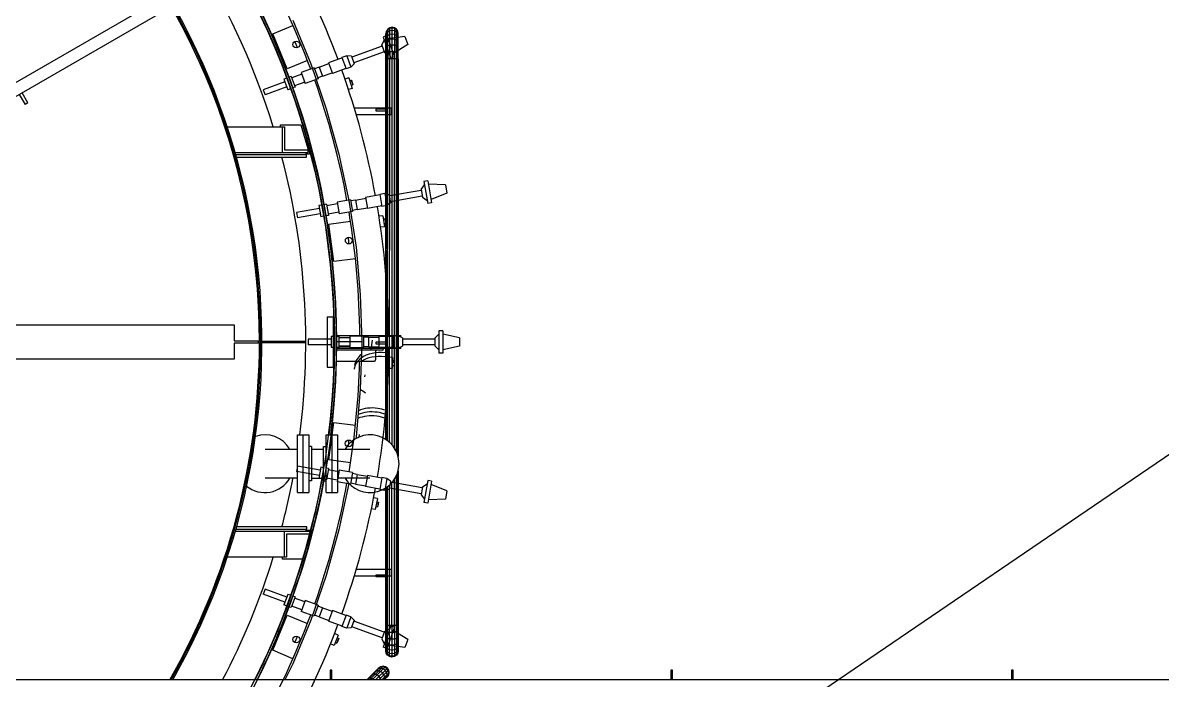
# Model space of a CAD drawing. Header units: metres. Extents: x 0 to 63075, y 0 to 44550.
# Drawn here: x 55632 to 56310, y 40170 to 40560 of the extents above; entities that cross this region are included whole.
import ezdxf

# ---------------------------------------------------------------- set-up
doc = ezdxf.new("R2010")
doc.units = ezdxf.units.M
doc.header["$LTSCALE"] = 75
for name, color, linetype in [('GSB', 7, 'Continuous'), ('ML6', 1, 'Continuous'), ('SDM', 7, 'Continuous'), ('SL1', 8, 'Continuous')]:
    doc.layers.add(name, color=color, linetype=linetype)
doc.styles.add('ROMANS', font='ROMANS.SHX')
doc.dimstyles.new('75___1-75', dxfattribs={"dimscale": 75, "dimtxt": 2.5, "dimasz": 2, "dimexe": 1.5, "dimexo": 1, "dimgap": 0.5, "dimtad": 1, "dimdec": 0, "dimzin": 12, "dimtxsty": 'ROMANS', "dimcen": 0, "dimclrd": 256, "dimclre": 256, "dimclrt": 3, "dimazin": 3, "dimtfac": 1, "dimtdec": 0, "dimtmove": 0, "dimatfit": 0, "dimfxl": 1, "dimlwd": -1, "dimlwe": -1, "dimarcsym": 0})

# ---------------------------------------------------------------- blocks, each defined once
blk = doc.blocks.new('A$C6bae614f')
at = {"layer": 'SL1'}
for p, q in [((385448.1, 45170), (383724.3, 44174.8)), ((385472.3, 45128.2), (383748.5, 44133)), ((385618, 44873.1), (385698.3, 44906.4)), ((385697.4, 44926.7), (385769, 44753.8)), ((386073.2, 44891.5), (386067.9, 44883.6)), ((386081.1, 44896.8), (386073.2, 44891.5)), ((386081.1, 44893.7), (386073.2, 44888.6)), ((386073.2, 44888.6), (386073.2, 44891.5)), ((386090.4, 44898.7), (386081.1, 44896.8)), ((386081.1, 44893.7), (386081.1, 44896.8)), ((386090.4, 44895.5), (386081.1, 44893.7)), ((386081.1, 44801.5), (386081.1, 44893.7)), ((386099.7, 44896.8), (386090.4, 44898.7)), ((386090.4, 44895.5), (386090.4, 44898.7)), ((386090.4, 44801.9), (386090.4, 44895.5)), ((386099.7, 44893.7), (386090.4, 44895.5)), ((386107.7, 44891.5), (386099.7, 44896.8)), ((386099.7, 44896.8), (386099.7, 44801.5)), ((386107.7, 44888.6), (386099.7, 44893.7)), ((386112.9, 44883.6), (386107.7, 44891.5)), ((386107.7, 44888.6), (386107.7, 44891.5)), ((385675.4, 44734.5), (385618, 44873.1)), ((386050.1, 44827.7), (386059.6, 44848.1)), ((386070, 44865.7), (386055.2, 44860.3)), ((386055.2, 44860.3), (386085.6, 44776.8)), ((386067.9, 44883.6), (386066, 44874.3)), ((386067.9, 44880.9), (386066, 44871.8)), ((386066, 44871.8), (386066, 44874.3)), ((386067.9, 44872.8), (386066, 44864.4)), ((386066, 44852.4), (386066, 44871.8)), ((386067.9, 44859.7), (386066, 44852.4)), ((386066, 44836.6), (386066, 44852.4)), ((386073.2, 44888.6), (386067.9, 44880.9)), ((386067.9, 44798.6), (386067.9, 44883.6)), ((386073.2, 44879.9), (386067.9, 44872.8)), ((386073.2, 44865.9), (386067.9, 44859.7)), ((386073.2, 44847.4), (386067.9, 44842.4)), ((386070, 44865.7), (386100.4, 44782.2)), ((386073.2, 44800.4), (386073.2, 44888.6)), ((386081.1, 44884.7), (386073.2, 44879.9)), ((386081.1, 44870.1), (386073.2, 44865.9)), ((386081.1, 44850.7), (386073.2, 44847.4)), ((386141.4, 44862.3), (386074.7, 44852.8)), ((386090.4, 44886.3), (386081.1, 44884.7)), ((386090.4, 44871.5), (386081.1, 44870.1)), ((386090.4, 44851.8), (386081.1, 44850.7)), ((386099.7, 44884.7), (386090.4, 44886.3)), ((386099.7, 44870.1), (386090.4, 44871.5)), ((386099.7, 44850.7), (386090.4, 44851.8)), ((386107.7, 44879.9), (386099.7, 44884.7)), ((386107.7, 44865.9), (386099.7, 44870.1)), ((386107.7, 44847.4), (386099.7, 44850.7)), ((386112.9, 44880.9), (386107.7, 44888.6)), ((386107.7, 44879.9), (386107.7, 44888.6)), ((386112.9, 44872.8), (386107.7, 44879.9)), ((386107.7, 44800.4), (386107.7, 44879.9)), ((386112.9, 44859.7), (386107.7, 44865.9)), ((386112.9, 44842.4), (386107.7, 44847.4)), ((386112.9, 44798.6), (386112.9, 44872.8)), ((386114.8, 44852.4), (386112.9, 44859.7)), ((386114.8, 44874.3), (386112.9, 44883.6)), ((386112.9, 44880.9), (386112.9, 44883.6)), ((386114.8, 44871.8), (386112.9, 44880.9)), ((386112.9, 44872.8), (386112.9, 44880.9)), ((386114.8, 44864.4), (386112.9, 44872.8)), ((386114.8, 44871.8), (386114.8, 44874.3)), ((386114.8, 44864.4), (386114.8, 44871.8)), ((386114.8, 44796.5), (386114.8, 44864.4)), ((386141.4, 44862.3), (386152.9, 44830.7)), ((386051.4, 44824), (385931, 44780.1)), ((386059.3, 44802.2), (385938.9, 44758.4)), ((386050.1, 44827.7), (386060.7, 44798.5)), ((386067.9, 44842.4), (386066, 44836.6)), ((386066, 44796.5), (386066, 44836.6)), ((386067.9, 44821.7), (386066, 44817.6)), ((386073.2, 44825.1), (386067.9, 44821.7)), ((386073.2, 44800.4), (386067.9, 44798.6)), ((386081.1, 44827.4), (386073.2, 44825.1)), ((386081.1, 44801.5), (386073.2, 44800.4)), ((386073.2, 44800.4), (386073.2, 44774.3)), ((386090.4, 44828.2), (386081.1, 44827.4)), ((386090.4, 44801.9), (386081.1, 44801.5)), ((386081.1, 44801.5), (386081.1, 44774.3)), ((386099.7, 44827.4), (386090.4, 44828.2)), ((386099.7, 44801.5), (386090.4, 44801.9)), ((386090.4, 44801.9), (386090.4, 44774.3)), ((386152.9, 44830.7), (386095.7, 44795.1)), ((386107.7, 44825.1), (386099.7, 44827.4)), ((386099.7, 44801.5), (386099.7, 44774.3)), ((386107.7, 44800.4), (386099.7, 44801.5)), ((386112.9, 44821.7), (386107.7, 44825.1)), ((386107.7, 44800.4), (386107.7, 44774.3)), ((386112.9, 44798.6), (386107.7, 44800.4)), ((386114.8, 44836.6), (386112.9, 44842.4)), ((386114.8, 44817.6), (386112.9, 44821.7)), ((385755.7, 44767.8), (385675.4, 44734.5)), ((385801.7, 44741), (385840.2, 44755.2)), ((385892.7, 44777.3), (385839.2, 44757.8)), ((385839.2, 44757.8), (385854.3, 44716.5)), ((385911.2, 44786), (385892.1, 44779.1)), ((385892.1, 44779.1), (385908.4, 44734.2)), ((385911.2, 44786), (385927.5, 44741.1)), ((385929.4, 44784.6), (385911.2, 44786)), ((385929.4, 44784.6), (385940.5, 44753.9)), ((386060.7, 44798.5), (386081.1, 44789)), ((386066, 44796.5), (386067.9, 44798.6)), ((386066, 44796.5), (386067.9, 44794.4)), ((386066, 44774.3), (386066, 44796.5)), ((386066, 43268.5), (386066, 44774.3)), ((386067.9, 44774.3), (386066, 44774.3)), ((386067.8, 43267.3), (386067.9, 44774.3)), ((386067.9, 44798.6), (386067.9, 44774.3)), ((386073.2, 44774.3), (386067.9, 44774.3)), ((386073.1, 43263.5), (386073.2, 44774.3)), ((386081.1, 44774.3), (386073.2, 44774.3)), ((386081, 43256.9), (386081.1, 44774.3)), ((386090.4, 44774.3), (386081.1, 44774.3)), ((386100.4, 44782.2), (386085.6, 44776.8)), ((386112.9, 44774.3), (386090.4, 44774.3)), ((386090.4, 43247.3), (386090.4, 44774.3)), ((386099.7, 43234.9), (386099.7, 44774.3)), ((386107.6, 43220.6), (386107.7, 44774.3)), ((386114.8, 44796.5), (386112.9, 44798.6)), ((386112.9, 44798.6), (386112.9, 44774.3)), ((386112.9, 43207), (386112.9, 44774.3)), ((386114.8, 44774.3), (386112.9, 44774.3)), ((386114.8, 44774.3), (386114.8, 44796.5)), ((386114.8, 44774.3), (386114.8, 43200.5)), ((385733.3, 44713.7), (385693.1, 44699.1)), ((385782, 44738.6), (385731, 44720)), ((385731, 44720), (385747, 44675.9)), ((385769, 44753.8), (385830.1, 44576.8)), ((385782, 44738.6), (385798.1, 44694.4)), ((385801.7, 44741), (385783.5, 44734.4)), ((385801.7, 44741), (385814.7, 44705.2)), ((385814.7, 44705.2), (385853.3, 44719.1)), ((385907.8, 44736), (385854.3, 44716.5)), ((385927.5, 44741.1), (385908.4, 44734.2)), ((385940.5, 44753.9), (385927.5, 44741.1)), ((385666.6, 44682.9), (385580.8, 44651.7)), ((385672.9, 44697.6), (385662.6, 44693.8)), ((385662.6, 44693.8), (385677.8, 44652)), ((385691.3, 44704.3), (385681.8, 44700.8)), ((385691.3, 44704.3), (385706.5, 44662.4)), ((385744.7, 44682.2), (385704.6, 44667.6)), ((385798.1, 44694.4), (385747, 44675.9)), ((385814.7, 44705.2), (385796.5, 44698.6)), ((385919.3, 44698.8), (385904.2, 44693.9)), ((385919.3, 44698.8), (385932.9, 44657.1)), ((385923.1, 44687.1), (385929.7, 44689.3)), ((385929.1, 44668.8), (385935.7, 44670.9)), ((385929.7, 44689.3), (385935.7, 44670.9)), ((385932.7, 44680.1), (385929.7, 44689.3)), ((385932.7, 44680.1), (385935.7, 44670.9)), ((384614.5, 44633), (384637.4, 44593.3)), ((384648.4, 44599.6), (384625.5, 44639.3)), ((385580.8, 44651.7), (385588, 44631.7)), ((385673.8, 44663), (385588, 44631.7)), ((385688.1, 44655.7), (385677.8, 44652)), ((385706.5, 44662.4), (385697, 44659)), ((385932.9, 44657.1), (385918.2, 44652.3)), ((384648.4, 44599.6), (384637.4, 44593.3)), ((385830.1, 44576.8), (385880.3, 44396.5)), ((386089, 44579.3), (385941.1, 44579.3)), ((386026.9, 44574.3), (386026.9, 44567.9)), ((386066, 44574.3), (386026.9, 44574.3)), ((386089, 44553.9), (386089, 44579.3)), ((385948.7, 44553.9), (386089, 44553.9)), ((386026.9, 44567.9), (386066, 44567.9)), ((385437.8, 44505.5), (385665, 44505.5)), ((385649.2, 44512.6), (385729.2, 44512.6)), ((385649.2, 44505.5), (385649.2, 44512.6)), ((385655.5, 44505.5), (385655.5, 44403.9)), ((385665, 44505.5), (385665, 44413.4)), ((385729.2, 44512.6), (385764.1, 44397.5)), ((385469.3, 44403.9), (385757.1, 44403.9)), ((385751.3, 44394.4), (385472.1, 44394.4)), ((385665, 44413.4), (385757.1, 44413.4)), ((385748.9, 44403.9), (385748.9, 44394.4)), ((385764.1, 44397.5), (385748.9, 44397.5)), ((385751.3, 44384.9), (385751.3, 44394.4)), ((385757.1, 44413.4), (385757.1, 44403.9)), ((385880.3, 44396.5), (385919.6, 44213.5)), ((385474.8, 44384.9), (385751.3, 44384.9)), ((386205.6, 44257.7), (386218.5, 44276.2)), ((386231.8, 44291.7), (386216.3, 44289)), ((386216.3, 44289), (386231.7, 44201.4)), ((386231.8, 44291.7), (386247.3, 44204.2)), ((386301.6, 44275.9), (386234.2, 44278.1)), ((386301.6, 44275.9), (386307.4, 44242.8)), ((385926.1, 44216.5), (385872.6, 44207.1)), ((385919.6, 44213.5), (385947.8, 44028.4)), ((385926.1, 44216.5), (385934.3, 44170.3)), ((385945.9, 44215.5), (385926.9, 44212.1)), ((385945.9, 44215.5), (385986.3, 44222.8)), ((385945.9, 44215.5), (385952.6, 44178)), ((386041.9, 44235.4), (385985.8, 44225.5)), ((385985.8, 44225.5), (385993.5, 44182.2)), ((386061.5, 44240.8), (386041.5, 44237.3)), ((386041.5, 44237.3), (386049.8, 44190.2)), ((386061.5, 44240.8), (386069.8, 44193.8)), ((386079.2, 44236.2), (386061.5, 44240.8)), ((386079.2, 44236.2), (386084.9, 44204.1)), ((386206.3, 44253.8), (386080.1, 44231.5)), ((386210.3, 44231), (386084.1, 44208.8)), ((386205.6, 44257.7), (386211, 44227.1)), ((386211, 44227.1), (386229.4, 44214.2)), ((386307.4, 44242.8), (386244.9, 44217.7)), ((385802.8, 44181.7), (385712.8, 44165.9)), ((385811.5, 44195.1), (385800.8, 44193.2)), ((385800.8, 44193.2), (385808.5, 44149.3)), ((385830.8, 44198.5), (385820.9, 44196.7)), ((385830.8, 44198.5), (385838.5, 44154.6)), ((385873.8, 44200.5), (385831.7, 44193.1)), ((385872.6, 44207.1), (385880.8, 44160.8)), ((385934.3, 44170.3), (385880.8, 44160.8)), ((385952.6, 44178), (385933.5, 44174.6)), ((385952.6, 44178), (385993, 44185)), ((386049.5, 44192.1), (385993.5, 44182.2)), ((386069.8, 44193.8), (386049.8, 44190.2)), ((386084.9, 44204.1), (386069.8, 44193.8)), ((386247.3, 44204.2), (386231.7, 44201.4)), ((385712.8, 44165.9), (385716.5, 44144.9)), ((385806.5, 44160.8), (385716.5, 44144.9)), ((385819.2, 44151.2), (385808.5, 44149.3)), ((385838.5, 44154.6), (385828.6, 44152.9)), ((385879.6, 44167.4), (385837.6, 44160)), ((385839.9, 44120.5), (385926.1, 44131.8)), ((386054.4, 44153.5), (386038.7, 44151.3)), ((386054.4, 44153.5), (386060.6, 44110)), ((386056.2, 44141.3), (386063, 44142.3)), ((386058.8, 44122.2), (386065.7, 44123.2)), ((386063, 44142.3), (386065.7, 44123.2)), ((386064.4, 44132.7), (386063, 44142.3)), ((386064.4, 44132.7), (386065.7, 44123.2)), ((385859.5, 43971.7), (385839.9, 44120.5)), ((386060.6, 44110), (386045.2, 44107.8)), ((385947.8, 44028.4), (385964.7, 43842)), ((385945.7, 43983.1), (385859.5, 43971.7)), ((385964.7, 43842), (385970.4, 43654.9)), ((383162.5, 43722.2), (385465.6, 43722.1)), ((385465.6, 43722.1), (385465.6, 43658.6)), ((385833.7, 43753.9), (385859.1, 43753.9)), ((385833.7, 43753.9), (385833.7, 43553.9)), ((385859.1, 43553.9), (385859.1, 43753.9)), ((385849.9, 43676.1), (385849.9, 43631.6)), ((385860.8, 43676.1), (385849.9, 43676.1)), ((385870.3, 43679.3), (386125.4, 43679.3)), ((385880.4, 43676.1), (385870.3, 43676.1)), ((385880.4, 43676.1), (385880.4, 43631.6)), ((385923.1, 43677.4), (385923.1, 43630.4)), ((385977.4, 43677.4), (385923.1, 43677.4)), ((385977.4, 43677.4), (385977.4, 43630.4)), ((385996.7, 43672.9), (385977.4, 43672.9)), ((385996.7, 43672.9), (386037.7, 43673.1)), ((385996.7, 43672.9), (385996.7, 43634.8)), ((386037.7, 43675.9), (386037.7, 43631.9)), ((386094.6, 43675.9), (386037.7, 43675.9)), ((386094.6, 43677.7), (386094.6, 43630)), ((386115, 43677.7), (386094.6, 43677.7)), ((386115, 43677.7), (386115, 43630)), ((386131.6, 43670.2), (386115, 43677.7)), ((386125.4, 43673), (386125.4, 43679.3)), ((386259.7, 43669.4), (386275.7, 43685.3)), ((386275.7, 43698.3), (386275.7, 43609.4)), ((386291.5, 43698.3), (386275.7, 43698.3)), ((386291.5, 43698.3), (386291.5, 43609.4)), ((386357.4, 43670.7), (386291.5, 43684.5)), ((385465.6, 43658.6), (385560.8, 43658.6)), ((385465.6, 43649.1), (385465.6, 43585.6)), ((385560.8, 43649.1), (385465.6, 43649.1)), ((385560.8, 43658.6), (385560.8, 43649.1)), ((385565.6, 43656.3), (385570.4, 43656.3)), ((385570.4, 43651.5), (385565.6, 43651.5)), ((385575.4, 43657), (385748.9, 43657)), ((385748.9, 43650.7), (385575.4, 43650.7)), ((385758.5, 43664.5), (385758.5, 43643.2)), ((385849.9, 43664.5), (385758.5, 43664.5)), ((385849.9, 43643.3), (385758.5, 43643.2)), ((385860.8, 43631.6), (385849.9, 43631.6)), ((385880.4, 43631.6), (385870.3, 43631.6)), ((386125.4, 43628.5), (385870.3, 43628.5)), ((385970.4, 43653.9), (385870.4, 43653.9)), ((385923.1, 43670.6), (385880.4, 43670.6)), ((385923.1, 43637.1), (385880.4, 43637.1)), ((385923.1, 43634.8), (385880.4, 43634.8)), ((385977.4, 43630.4), (385923.1, 43630.4)), ((385970.4, 43652.9), (385964.7, 43465.7)), ((385970.4, 43654.9), (385970.4, 43653.9)), ((385970.4, 43653.9), (385970.4, 43652.9)), ((385996.7, 43634.8), (385977.4, 43634.8)), ((385996.7, 43634.8), (386037.7, 43634.7)), ((386008.3, 43623.4), (386013.6, 43661.7)), ((386026.9, 43653.2), (386026.9, 43646.8)), ((386066, 43653.2), (386026.9, 43653.2)), ((386026.9, 43646.8), (386066, 43646.8)), ((386094.6, 43631.9), (386037.7, 43631.9)), ((386056.2, 43627.1), (386056.2, 43628.5)), ((386115, 43630), (386094.6, 43630)), ((386131.6, 43637.5), (386115, 43630)), ((386125.4, 43628.5), (386125.4, 43634.7)), ((386131.6, 43670.2), (386131.6, 43637.5)), ((386259.7, 43665.4), (386131.6, 43665.4)), ((386259.7, 43642.3), (386131.6, 43642.3)), ((386259.7, 43669.4), (386259.7, 43638.3)), ((386259.7, 43638.3), (386275.7, 43622.4)), ((386357.4, 43637), (386291.5, 43623.2)), ((386357.4, 43670.7), (386357.4, 43637)), ((385465.6, 43585.6), (383162.5, 43585.7)), ((386052.7, 43622.1), (385870.2, 43622.1)), ((386024.8, 43616.1), (386024.8, 43582.7)), ((386092.8, 43593), (386076.9, 43593.6)), ((386092.8, 43593), (386091.3, 43549.1)), ((386291.5, 43609.4), (386275.7, 43609.4)), ((385833.7, 43553.9), (385859.1, 43553.9)), ((385869.4, 43577.7), (386021.2, 43577.7)), ((386091.3, 43549.1), (386075.8, 43549.6)), ((386091.7, 43561.4), (386098.6, 43561.2)), ((386092.4, 43580.7), (386099.3, 43580.5)), ((386099.3, 43580.5), (386098.6, 43561.2)), ((386099, 43570.8), (386098.6, 43561.2)), ((386099, 43570.8), (386099.3, 43580.5)), ((385983.2, 43516.4), (385984.2, 43524.1)), ((385964.7, 43465.7), (385947.8, 43279.3)), ((385839.9, 43187.3), (385859.4, 43336)), ((385859.4, 43336), (385945.6, 43324.6)), ((385716.4, 43058.2), (385716.4, 43286.8)), ((385716.4, 43286.8), (385761.1, 43286.8)), ((385738.7, 43058.2), (385738.8, 43286.8)), ((385761.1, 43286.8), (385761.1, 43058.2)), ((385829.6, 43286.8), (385874.3, 43286.8)), ((385829.6, 43058.2), (385829.6, 43286.8)), ((385851.9, 43286.8), (385851.9, 43058.2)), ((385874.3, 43286.8), (385874.3, 43058.2)), ((385947.8, 43279.3), (385946.5, 43271.4)), ((385960.8, 43278.4), (385962.1, 43287.9)), ((385587.8, 43229.7), (385716.4, 43229.7)), ((385772.1, 43240), (385761.1, 43240)), ((385772.1, 43240), (385772, 43105.1)), ((385772.1, 43229.7), (385818.6, 43229.7)), ((385818.6, 43105.1), (385818.6, 43240)), ((385818.6, 43240), (385829.6, 43240)), ((385874.3, 43229.7), (386002.9, 43229.6)), ((385926, 43175.9), (385839.9, 43187.3)), ((385716.5, 43162.8), (385712.8, 43141.9)), ((385802.7, 43126), (385712.8, 43141.9)), ((385806.4, 43146.9), (385716.5, 43162.8)), ((385808.4, 43158.4), (385800.7, 43114.6)), ((385819.2, 43156.5), (385808.4, 43158.4)), ((385838.5, 43153.1), (385828.6, 43154.8)), ((385838.5, 43153.1), (385830.8, 43109.3)), ((385879.6, 43140.3), (385837.5, 43147.7)), ((385880.8, 43146.9), (385872.6, 43100.6)), ((385934.2, 43137.5), (385880.8, 43146.9)), ((385934.2, 43137.5), (385926.1, 43091.2)), ((385952.5, 43129.7), (385933.5, 43133.1)), ((386112.9, 42532), (386112.9, 43138)), ((386114.8, 43144.5), (386114.7, 42532)), ((385716.4, 43115.4), (385587.8, 43115.4)), ((385772, 43105.1), (385761.1, 43105.1)), ((385772, 43115.4), (385818.6, 43115.4)), ((385811.5, 43112.7), (385800.7, 43114.6)), ((385818.6, 43105.1), (385829.6, 43105.1)), ((385830.8, 43109.3), (385820.8, 43111)), ((385873.8, 43107.2), (385831.7, 43114.7)), ((385926.1, 43091.2), (385872.6, 43100.6)), ((386002.9, 43115.3), (385874.3, 43115.4)), ((385919.6, 43094.3), (385880.3, 42911.2)), ((385919.7, 43095.2), (385919.6, 43094.3)), ((385945.9, 43092.2), (385926.8, 43095.6)), ((385952.5, 43129.7), (385945.9, 43092.2)), ((385945.9, 43092.2), (385986.3, 43084.9)), ((385952.5, 43129.7), (385992.9, 43122.8)), ((385993.4, 43125.5), (385985.8, 43082.2)), ((386049.5, 43115.6), (385993.4, 43125.5)), ((386049.8, 43117.5), (386041.5, 43070.5)), ((386069.8, 43114), (386049.8, 43117.5)), ((386069.8, 43114), (386061.5, 43066.9)), ((386084.9, 43103.6), (386069.8, 43114)), ((386084.9, 43103.6), (386079.2, 43071.5)), ((386081, 42532), (386081, 43088.1)), ((386210.2, 43076.7), (386084, 43098.9)), ((386090.3, 42532), (386090.3, 43097.7)), ((386099.7, 42532), (386099.7, 43110.1)), ((386107.6, 42532), (386107.6, 43124.4)), ((386210.9, 43080.6), (386229.4, 43093.5)), ((386231.7, 43106.3), (386216.2, 43018.8)), ((386247.2, 43103.6), (386231.7, 43106.3)), ((386247.2, 43103.6), (386231.8, 43016)), ((386307.4, 43064.9), (386244.8, 43090)), ((385716.4, 43058.2), (385761.1, 43058.2)), ((385829.6, 43058.2), (385874.3, 43058.2)), ((386041.8, 43072.3), (385985.8, 43082.2)), ((386061.5, 43066.9), (386041.5, 43070.5)), ((386079.2, 43071.5), (386061.5, 43066.9)), ((386065.9, 42532), (386065.9, 43076.5)), ((386067.8, 42532), (386067.8, 43077.7)), ((386073.1, 42532), (386073.1, 43081.5)), ((386206.2, 43053.9), (386080, 43076.2)), ((386210.9, 43080.6), (386205.5, 43050)), ((386205.5, 43050), (386218.5, 43031.6)), ((386307.4, 43064.9), (386301.5, 43031.8)), ((386033.3, 43034.4), (386017.7, 43037.7)), ((386033.3, 43034.4), (386024.2, 42991.4)), ((386026.7, 43003.5), (386033.5, 43002)), ((386030.7, 43022.3), (386037.5, 43020.9)), ((386037.5, 43020.9), (386033.5, 43002)), ((386035.5, 43011.4), (386033.5, 43002)), ((386035.5, 43011.4), (386037.5, 43020.9)), ((386231.8, 43016), (386216.2, 43018.8)), ((386301.5, 43031.8), (386234.2, 43029.6)), ((386024.2, 42991.4), (386009, 42994.6)), ((385472, 42913.4), (385753.7, 42913.4)), ((385753.7, 42922.9), (385474.7, 42922.9)), ((385772, 42909.8), (385737, 42794.8)), ((385748.8, 42913.4), (385748.8, 42903.8)), ((385748.8, 42909.8), (385772, 42909.8)), ((385753.7, 42913.4), (385753.7, 42922.9)), ((385880.3, 42911.2), (385830, 42730.9)), ((385764.6, 42903.8), (385469.3, 42903.8)), ((385663, 42903.8), (385663, 42802.2)), ((385672.6, 42894.3), (385672.6, 42802.2)), ((385764.6, 42894.3), (385672.6, 42894.3)), ((385764.6, 42903.8), (385764.6, 42894.3)), ((385672.6, 42802.2), (385437.8, 42802.2)), ((385657, 42794.8), (385657, 42802.2)), ((385737, 42794.8), (385657, 42794.8)), ((385830, 42730.9), (385768.9, 42553.9)), ((385941.1, 42728.5), (386088.9, 42728.5)), ((386088.9, 42753.9), (385948.6, 42753.9)), ((386026.8, 42732), (386026.8, 42725.7)), ((386065.9, 42732), (386026.8, 42732)), ((386026.8, 42725.7), (386065.9, 42725.7)), ((386088.9, 42728.5), (386088.9, 42753.9)), ((385588, 42676.1), (385580.7, 42656.1)), ((385666.5, 42624.9), (385580.7, 42656.1)), ((385673.8, 42644.8), (385588, 42676.1)), ((385677.8, 42655.7), (385662.5, 42613.9)), ((385688, 42652), (385677.8, 42655.7)), ((385706.4, 42645.3), (385691.2, 42603.5)), ((385706.4, 42645.3), (385696.9, 42648.7)), ((385744.7, 42625.5), (385704.5, 42640.2)), ((385672.8, 42610.2), (385662.5, 42613.9)), ((385691.2, 42603.5), (385681.7, 42606.9)), ((385733.2, 42594), (385693.1, 42608.6)), ((385747, 42631.9), (385730.9, 42587.7)), ((385798, 42613.3), (385747, 42631.9)), ((385798, 42613.3), (385781.9, 42569.1)), ((385814.7, 42602.5), (385796.5, 42609.1)), ((385814.7, 42602.5), (385801.6, 42566.7)), ((385814.7, 42602.5), (385853.2, 42588.6)), ((385854.2, 42591.2), (385839.2, 42549.9)), ((385907.7, 42571.8), (385854.2, 42591.2)), ((385617.9, 42434.6), (385675.3, 42573.2)), ((385675.3, 42573.2), (385755.6, 42539.9)), ((385768.9, 42553.9), (385697.3, 42381)), ((385781.9, 42569.1), (385730.9, 42587.7)), ((385801.6, 42566.7), (385783.4, 42573.3)), ((385801.6, 42566.7), (385840.1, 42552.5)), ((385892.6, 42530.4), (385839.2, 42549.9)), ((385908.3, 42573.5), (385892, 42528.7)), ((385927.4, 42566.6), (385908.3, 42573.5)), ((385927.4, 42566.6), (385911.1, 42521.7)), ((385940.5, 42553.8), (385927.4, 42566.6)), ((385940.5, 42553.8), (385929.3, 42523.1)), ((386059.3, 42505.5), (385938.8, 42549.3)), ((385877.6, 42494.6), (385862.9, 42500.5)), ((385911.1, 42521.7), (385892, 42528.7)), ((385929.3, 42523.1), (385911.1, 42521.7)), ((386051.3, 42483.8), (385930.9, 42527.6)), ((386060.6, 42509.2), (386050, 42480)), ((386085.5, 42530.9), (386055.1, 42447.4)), ((386060.6, 42509.2), (386081, 42518.7)), ((386065.9, 42434.6), (386065.9, 42532)), ((386114.7, 42532), (386065.9, 42532)), ((386067.8, 42507.7), (386065.9, 42509.8)), ((386067.8, 42532), (386067.8, 42422.7)), ((386073.1, 42506), (386067.8, 42507.7)), ((386100.4, 42525.5), (386070, 42442)), ((386073.1, 42417.7), (386073.1, 42532)), ((386081, 42504.8), (386073.1, 42506)), ((386081, 42412.6), (386081, 42532)), ((386090.3, 42504.4), (386081, 42504.8)), ((386100.4, 42525.5), (386085.5, 42530.9)), ((386090.3, 42532), (386090.3, 42407.6)), ((386099.7, 42504.8), (386090.3, 42504.4)), ((386152.9, 42477), (386095.6, 42512.6)), ((386099.7, 42532), (386099.7, 42409.5)), ((386107.6, 42506), (386099.7, 42504.8)), ((386107.6, 42532), (386107.6, 42414.8)), ((386112.9, 42507.7), (386107.6, 42506)), ((386112.9, 42425.4), (386112.9, 42532)), ((386114.7, 42509.8), (386112.9, 42507.7)), ((386114.7, 42532), (386114.7, 42434.6)), ((385861.2, 42453.8), (385846.8, 42459.6)), ((385877.6, 42494.6), (385861.2, 42453.8)), ((385865.8, 42465.3), (385872.2, 42462.6)), ((385879.4, 42480.6), (385872.2, 42462.6)), ((385875.9, 42471.6), (385872.2, 42462.6)), ((385873, 42483.1), (385879.4, 42480.6)), ((385875.9, 42471.6), (385879.4, 42480.6)), ((386050, 42480), (386059.5, 42459.6)), ((386067.8, 42484.6), (386065.9, 42488.7)), ((386067.8, 42463.9), (386065.9, 42469.7)), ((386067.8, 42446.6), (386065.9, 42453.9)), ((386073.1, 42481.2), (386067.8, 42484.6)), ((386073.1, 42458.9), (386067.8, 42463.9)), ((386081, 42478.9), (386073.1, 42481.2)), ((386081, 42455.6), (386073.1, 42458.9)), ((386141.4, 42445.4), (386074.7, 42454.9)), ((386090.3, 42478.1), (386081, 42478.9)), ((386090.3, 42454.5), (386081, 42455.6)), ((386099.7, 42478.9), (386090.3, 42478.1)), ((386099.7, 42455.6), (386090.3, 42454.5)), ((386107.6, 42481.2), (386099.7, 42478.9)), ((386107.6, 42458.9), (386099.7, 42455.6)), ((386112.9, 42484.6), (386107.6, 42481.2)), ((386107.6, 42458.9), (386112.9, 42463.9)), ((386107.6, 42457.5), (386112.9, 42450.4)), ((386111.6, 42462.7), (386112.9, 42461.2)), ((386114.7, 42488.7), (386112.9, 42484.6)), ((386114.7, 42469.7), (386112.9, 42463.9)), ((386114.7, 42453.9), (386112.9, 42446.6)), ((386152.9, 42477), (386141.4, 42445.4)), ((385698.2, 42401.3), (385617.9, 42434.6)), ((386070, 42442), (386055.1, 42447.4)), ((386067.8, 42433.5), (386065.9, 42441.9)), ((386067.8, 42425.4), (386065.9, 42434.6)), ((386065.9, 42434.6), (386065.9, 42432)), ((386067.8, 42422.7), (386065.9, 42432)), ((386073.1, 42440.4), (386067.8, 42446.6)), ((386073.1, 42426.4), (386067.8, 42433.5)), ((386073.1, 42417.7), (386067.8, 42425.4)), ((386073.1, 42414.8), (386067.8, 42422.7)), ((386081, 42436.2), (386073.1, 42440.4)), ((386081, 42421.6), (386073.1, 42426.4)), ((386081, 42412.6), (386073.1, 42417.7)), ((386073.1, 42417.7), (386073.1, 42414.8)), ((386081, 42409.5), (386073.1, 42414.8)), ((386090.3, 42434.8), (386081, 42436.2)), ((386090.3, 42420), (386081, 42421.6)), ((386090.3, 42410.8), (386081, 42412.6)), ((386081, 42412.6), (386081, 42409.5)), ((386090.3, 42407.6), (386081, 42409.5)), ((386099.7, 42436.2), (386090.3, 42434.8)), ((386099.7, 42421.6), (386090.3, 42420)), ((386099.7, 42412.6), (386090.3, 42410.8)), ((386099.7, 42409.5), (386090.3, 42407.6)), ((386107.6, 42440.4), (386099.7, 42436.2)), ((386107.6, 42426.4), (386099.7, 42421.6)), ((386107.6, 42417.7), (386099.7, 42412.6)), ((386107.6, 42414.8), (386099.7, 42409.5)), ((386107.6, 42451.4), (386111.8, 42445.3)), ((386107.6, 42449.3), (386110.9, 42444.3)), ((386112.9, 42446.6), (386107.6, 42440.4)), ((386112.9, 42433.5), (386107.6, 42426.4)), ((386112.9, 42425.4), (386107.6, 42417.7)), ((386112.9, 42422.7), (386107.6, 42414.8)), ((386112.9, 42433.5), (386114.7, 42441.9)), ((386114.7, 42434.6), (386112.9, 42425.4)), ((386114.7, 42432), (386112.9, 42422.7)), ((386112.9, 42425.4), (386112.9, 42422.7)), ((386113.7, 42437.3), (386114.5, 42433.3)), ((386113.9, 42438.4), (386114.7, 42434.6)), ((386114.7, 42432), (386114.7, 42434.6)), ((385697.3, 42381), (385666.3, 42317.3)), ((385993.7, 42317.3), (386043.7, 42367.3)), ((386043.7, 42367.3), (386035.9, 42362.2)), ((386035.9, 42362.2), (386037.7, 42363.9)), ((386045.6, 42369.2), (386037.7, 42363.9)), ((386043.7, 42367.3), (386045.6, 42369.2)), ((386052.9, 42369), (386043.7, 42367.3)), ((386055, 42371.1), (386045.6, 42369.2)), ((386046.8, 42362.9), (386052.9, 42369)), ((386052.9, 42369), (386055, 42371.1)), ((386062.1, 42367.1), (386052.9, 42369)), ((386064.3, 42369.2), (386055, 42371.1)), ((386055.7, 42360.7), (386062.1, 42367.1)), ((386062.1, 42367.1), (386064.3, 42369.2)), ((386070, 42361.7), (386062.1, 42367.1)), ((386072.2, 42363.9), (386064.3, 42369.2)), ((386070, 42361.7), (386072.2, 42363.9)), ((386077.5, 42356), (386072.2, 42363.9)), ((385845.5, 42356.4), (385845.5, 42317.3)), ((385851.8, 42356.4), (385845.5, 42356.4)), ((385851.8, 42317.3), (385851.8, 42356.4)), ((385991, 42317.3), (386035.9, 42362.2)), ((386001.9, 42325.5), (385997.7, 42323.9)), ((386001.1, 42317.3), (386046.8, 42362.9)), ((386008, 42324.2), (386001.9, 42325.5)), ((386015.3, 42320.2), (386008, 42324.2)), ((386016.5, 42340.1), (386011.1, 42337.3)), ((386012.3, 42317.3), (386055.7, 42360.7)), ((386018.7, 42317.3), (386015.3, 42320.2)), ((386023.8, 42339.9), (386016.5, 42340.1)), ((386028.8, 42352.4), (386022.3, 42348.5)), ((386031.7, 42336.6), (386023.8, 42339.9)), ((386025.5, 42317.3), (386070, 42361.7)), ((386036.9, 42353), (386028.8, 42352.4)), ((386038, 42361.6), (386030.7, 42356.9)), ((386039.1, 42330.8), (386031.7, 42336.6)), ((386045.4, 42350.3), (386036.9, 42353)), ((386046.8, 42362.9), (386038, 42361.6)), ((386075.3, 42353.9), (386038.7, 42317.3)), ((386044.9, 42323.4), (386039.1, 42330.8)), ((386047.4, 42317.3), (386044.9, 42323.4)), ((386053, 42344.8), (386045.4, 42350.3)), ((386055.7, 42360.7), (386046.8, 42362.9)), ((386049.9, 42317.3), (386079.4, 42346.7)), ((386058.6, 42337.1), (386053, 42344.8)), ((386063.5, 42355.2), (386055.7, 42360.7)), ((386057.4, 42317.3), (386069.9, 42329.7)), ((386058, 42317.8), (386059.7, 42318.9)), ((386061.3, 42328.6), (386058.6, 42337.1)), ((386060.6, 42320.5), (386058.7, 42317.3)), ((386060, 42317.3), (386065.2, 42322.4)), ((386060.6, 42320.5), (386061.3, 42328.6)), ((386068.9, 42347.4), (386063.5, 42355.2)), ((386065.2, 42322.4), (386069.9, 42329.7)), ((386065.2, 42322.4), (386070.4, 42327.7)), ((386071.2, 42338.5), (386068.9, 42347.4)), ((386069.9, 42329.7), (386071.2, 42338.5)), ((386069.9, 42329.7), (386075.6, 42335.4)), ((386075.3, 42353.9), (386070, 42361.7)), ((386070.4, 42327.7), (386075.6, 42335.4)), ((386070.4, 42327.7), (386072.2, 42329.4)), ((386072.2, 42329.4), (386077.5, 42337.4)), ((386075.3, 42353.9), (386077.5, 42356)), ((386077.3, 42344.6), (386075.3, 42353.9)), ((386075.6, 42335.4), (386077.3, 42344.6)), ((386075.6, 42335.4), (386077.5, 42337.4)), ((386079.4, 42346.7), (386077.5, 42356)), ((386077.5, 42337.4), (386079.4, 42346.7)), ((387194.5, 42356.3), (387194.5, 42317.2)), ((387200.8, 42356.3), (387194.5, 42356.3)), ((387200.8, 42317.2), (387200.8, 42356.3)), ((388543.5, 42356.3), (388543.5, 42317.2)), ((388549.8, 42356.3), (388543.5, 42356.3)), ((388549.8, 42317.2), (388549.8, 42356.3)), ((391819.7, 42317.1), (382853.8, 42317.4))]:
    blk.add_line(p, q, dxfattribs=at)
for centre, radius in [((382870.4, 43654), 3000), ((382870.4, 43654), 2990.5), ((385711.3, 44830.6), 13.5), ((385919.1, 44055.2), 13.5), ((385919, 43252.5), 13.5), ((385711.3, 42477.1), 13.5)]:
    blk.add_circle(centre, radius, dxfattribs=at)
for centre, radius, start, end in [((382870.4, 43654), 3000, 352.9702, 184.2441), ((382870.4, 43654), 2993.5, 352.9548, 75.0634), ((382870.4, 43654), 2878.5, 17.2072, 72.9874), ((382870.4, 43654), 2705, 330.3863, 210.6755), ((382870.4, 43654), 2700, 0.0486, 89.9476), ((382870.4, 43654), 2695.2, 0.0487, 89.9475), ((382870.4, 43654), 3207.1, 20.3912, 29.6051), ((382870.4, 43654), 3092.8, 20.4334, 29.5629), ((382870.4, 43654), 3075, 22.2466, 22.7497), ((382870.4, 43654), 3207.1, 10.3912, 19.6051), ((382870.4, 43654), 3092.8, 10.4334, 19.5629), ((382870.4, 43654), 2878.5, 352.6719, 14.7092), ((382870.4, 43654), 3207.1, 0.4519, 9.6051), ((382870.4, 43654), 3092.8, 0.4687, 9.5629), ((382870.4, 43654), 3075, 7.2466, 7.7497), ((382870.4, 43654), 2695.2, 330.2683, 359.9475), ((382870.4, 43654), 2700, 330.3259, 359.9476), ((382870.4, 43654), 3207.1, 350.3912, 359.5444), ((382870.4, 43654), 3092.8, 350.4334, 358.5864), ((385586.8, 43172.5), 114.3, 29.9981, 109.036), ((386003.9, 43172.5), 114.3, 209.9981, 149.9981), ((382870.4, 43654), 3075, 352.2466, 352.7497), ((385586.8, 43172.5), 114.3, 230.8626, 329.9981), ((382870.4, 43654), 3000, 333.5407, 349.4572), ((382870.4, 43654), 2878.5, 345.287, 349.2157), ((382870.4, 43654), 2993.5, 345.6064, 349.6346), ((382870.4, 43654), 3092.8, 340.4334, 349.5629), ((386003.9, 43172.4), 114.3, 209.9519, 222.5566), ((382870.4, 43654), 3207.1, 340.3912, 349.6051), ((382870.4, 43654), 2993.5, 333.4787, 344.4688), ((382870.4, 43654), 2878.5, 332.3307, 342.789), ((382870.4, 43654), 3092.8, 330.4334, 339.5629), ((382870.4, 43654), 3207.1, 330.3912, 339.6051), ((382870.4, 43654), 3075, 337.2466, 337.7497)]:
    blk.add_arc(centre, radius, start, end, dxfattribs=at)
for centre, major_axis, ratio, start_param, end_param in [((386052.7, 43627.1), (0, -5), 0.707107, 0, 1.570796), ((386053.2, 43530.6), (-113.2, 15.6), 0.707101, 5.649564, 6.283185), ((386055.4, 43546.2), (-113.2, 15.6), 0.707101, 5.67252, 6.283185), ((386051.1, 43514.9), (-113.2, 15.6), 0.707101, 4.712389, 5.627207), ((386053.2, 43530.6), (-113.2, 15.6), 0.707101, 4.712389, 5.649564), ((386021.2, 43582.7), (0, -5), 0.707107, 0, 1.570796), ((386029, 43616.1), (0, 6), 0.707107, 0, 1.570796), ((386051.1, 43514.9), (-113.2, 15.6), 0.707101, 4.677961, 4.712389), ((386053.2, 43530.6), (-113.2, 15.6), 0.707101, 4.697042, 4.712389), ((386051.1, 43514.9), (113.2, -15.6), 0.707101, 3.94853, 4.18879), ((386018.7, 43280.1), (-113.2, 15.6), 0.707101, 4.712389, 5.41137), ((386020.9, 43295.8), (113.2, -15.6), 0.707101, 1.570796, 2.277919), ((386020.9, 43295.8), (-113.2, 15.6), 0.707101, 4.712389, 5.419511), ((386023, 43311.4), (113.2, -15.6), 0.707101, 1.570796, 2.286114), ((386018.7, 43280.1), (-113.2, 15.6), 0.707101, 4.381409, 4.712389), ((386020.9, 43295.8), (113.2, -15.6), 0.707101, 1.260537, 1.570796), ((386020.9, 43295.8), (-113.2, 15.6), 0.707101, 4.40213, 4.712389), ((386023, 43311.4), (113.2, -15.6), 0.707101, 1.281074, 1.570796)]:
    blk.add_ellipse(centre, major_axis=major_axis, ratio=ratio, start_param=start_param, end_param=end_param, dxfattribs=at)
blk = doc.blocks.new('zw$15D4')
at = {"layer": 'ML6', "xscale": 0.2502808837766805, "yscale": 0.2502808837766805, "zscale": 0.2502808837766805}
blk.add_blockref('A$C6bae614f', (-85544.7, -3177.3), dxfattribs=at)

msp = doc.modelspace()

# ---------------------------------------------------------------- block references
at = {"layer": 'GSB', "xscale": 0.6000000000000068, "yscale": 0.6000000000000068, "zscale": 0.6000000000000068}
msp.add_blockref('zw$15D4', (49200, 35721.63), dxfattribs=at)

# ---------------------------------------------------------------- leaders
at = {"layer": 'SDM'}
msp.add_leader([(52766.71, 37891.88), (59453.13, 42438.72), (62243.43, 42438.72)], dimstyle='75___1-75', override={"dimtad": 0}, dxfattribs=at)

doc.saveas('drawing.dxf')
